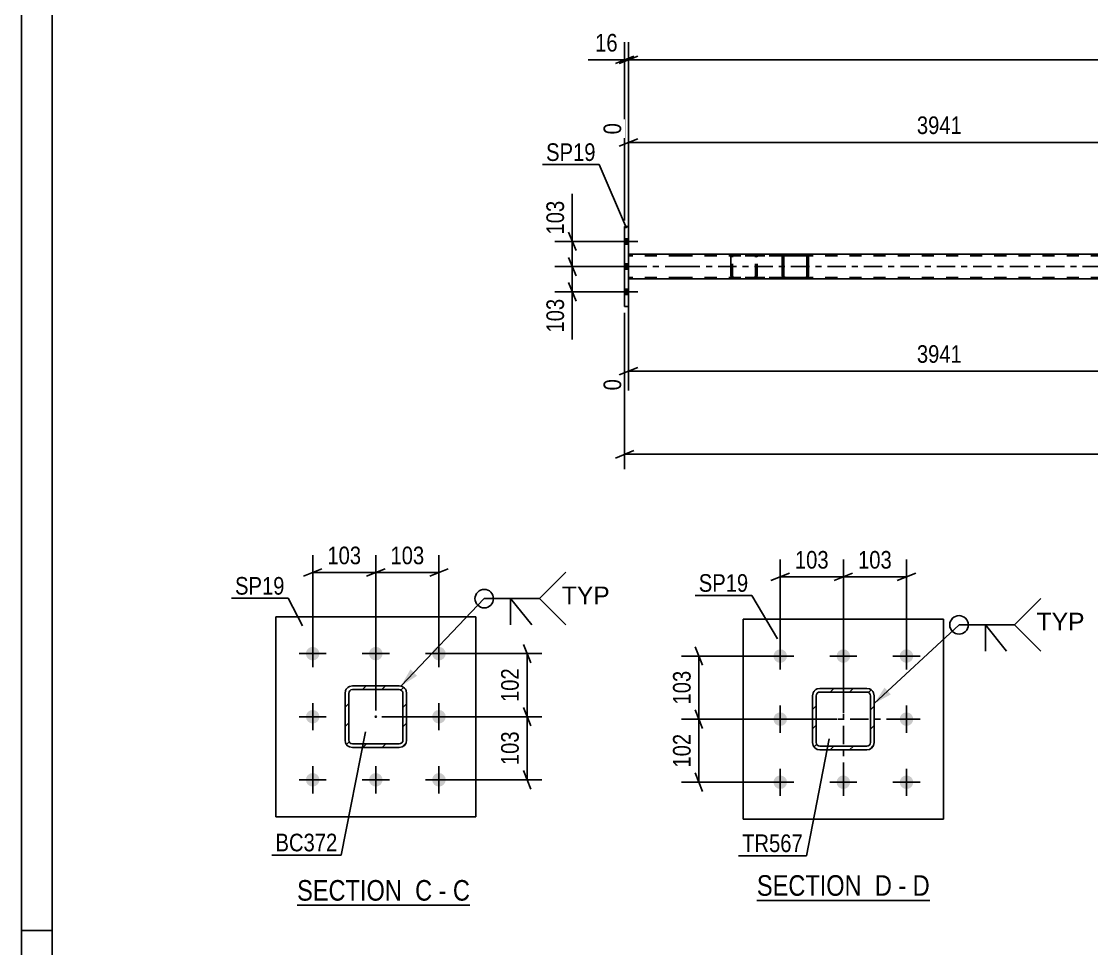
# Model space of a CAD drawing. Header units: millimetres. Extents: x 0 to 841, y 0 to 594.
# Drawn here: x 0 to 173.8, y 146 to 296.7 of the extents above; entities that cross this region are included whole.
import ezdxf

# ---------------------------------------------------------------- set-up
doc = ezdxf.new("R2010")
doc.units = ezdxf.units.MM
doc.linetypes.add('DXK_LINE_DOT2', pattern=[3.9198, 1.9599, -1.9599])
doc.linetypes.add('DXK_LINE_DOT3', pattern=[5.9187, 2.979, -0.9799, 0.9799, -0.9799])
doc.styles.add('Arial', font='ARIAL.TTF', dxfattribs={"height": 0.2})
doc.styles.add('Arial Narrow', font='ARIALN.TTF', dxfattribs={"height": 0.2})

# ---------------------------------------------------------------- blocks, each defined once
blk = doc.blocks.new('Unknown-318893565-1135')
at = {"color": 5, "linetype": 'Continuous'}
for p, q in [((0, 594), (0, 0)), ((5, 589), (5, 5)), ((5, 149), (0, 149))]:
    blk.add_line(p, q, dxfattribs=at)
blk = doc.blocks.new('Unknown-318893565-13 - 1372')
at = {"color": 6, "linetype": 'Continuous'}
blk.add_line((44.77, 153.08), (72.84, 153.08), dxfattribs=at)
at = {"color": 0, "linetype": 'Continuous'}
for points in [[(62.88, 153.83), (62.88, 157.33), (44.77, 157.33), (44.77, 153.83)], [(66.7, 153.83), (66.7, 157.33), (63.93, 157.33), (63.93, 153.83)], [(69.02, 153.83), (69.02, 157.33), (67.75, 157.33), (67.75, 153.83)], [(72.84, 153.83), (72.84, 157.33), (70.07, 157.33), (70.07, 153.83)]]:
    blk.add_wipeout(points, dxfattribs=at)
at = {"color": 7, "linetype": 'Continuous', "style": 'Arial Narrow'}
for s, p in [('SECTION ', (44.77, 153.83)), ('C', (63.93, 153.83)), ('C', (70.07, 153.83)), ('-', (67.75, 153.83))]:
    blk.add_text(s, height=3.34, dxfattribs=at).set_placement(p)
blk = doc.blocks.new('Unknown-318893565-14 - 6307')
at = {"color": 6, "linetype": 'Continuous'}
blk.add_line((119.43, 153.87), (147.5, 153.87), dxfattribs=at)
at = {"color": 0, "linetype": 'Continuous'}
for points in [[(137.54, 154.62), (137.54, 158.12), (119.43, 158.12), (119.43, 154.62)], [(141.36, 154.62), (141.36, 158.12), (138.59, 158.12), (138.59, 154.62)], [(143.68, 154.62), (143.68, 158.12), (142.41, 158.12), (142.41, 154.62)], [(147.5, 154.62), (147.5, 158.12), (144.73, 158.12), (144.73, 154.62)]]:
    blk.add_wipeout(points, dxfattribs=at)
at = {"color": 7, "linetype": 'Continuous', "style": 'Arial Narrow'}
for s, p in [('SECTION ', (119.43, 154.62)), ('D', (138.59, 154.62)), ('D', (144.73, 154.62)), ('-', (142.41, 154.62))]:
    blk.add_text(s, height=3.34, dxfattribs=at).set_placement(p)
blk = doc.blocks.new('Part-318893565-2825 - 2723')
at = {"linetype": 'Continuous'}
h = blk.add_hatch(dxfattribs=at)
h.set_pattern_fill('', scale=0.7, style=0, pattern_type=0)
h.set_pattern_definition([(45, (127.7723, 258.553), (-1.57154, 1.57154), [])])
h.paths.add_polyline_path([(127.81, 258.37), (127.77, 258.55), (127.66, 258.71), (127.5, 258.81), (127.3, 258.85), (124.07, 258.85), (123.87, 258.81), (123.7, 258.71), (123.59, 258.55), (123.55, 258.37), (123.55, 255.33), (123.59, 255.15), (123.7, 254.99), (123.87, 254.89), (124.07, 254.85), (127.3, 254.85), (127.5, 254.89), (127.66, 254.99), (127.77, 255.15), (127.81, 255.33)])
h.paths.add_polyline_path([(127.54, 255.24), (127.48, 255.16), (127.4, 255.11), (127.3, 255.09), (124.07, 255.09), (123.97, 255.11), (123.88, 255.16), (123.83, 255.24), (123.81, 255.33), (123.81, 258.37), (123.83, 258.46), (123.88, 258.54), (123.97, 258.59), (124.07, 258.61), (127.3, 258.61), (127.4, 258.59), (127.48, 258.54), (127.54, 258.46), (127.56, 258.37), (127.56, 255.33)])
at = {"color": 2, "linetype": 'Continuous'}
for p, q in [((115.21, 258.37), (115.24, 258.55)), ((115.21, 255.33), (115.21, 258.37)), ((115.52, 258.81), (115.72, 258.85)), ((124.07, 258.85), (115.72, 258.85)), ((123.59, 258.55), (123.55, 258.37)), ((123.55, 255.33), (123.55, 258.37)), ((123.81, 258.37), (123.83, 258.46)), ((123.81, 255.33), (123.81, 258.37)), ((123.83, 258.46), (123.88, 258.54)), ((124.07, 258.85), (123.87, 258.81)), ((123.88, 258.54), (123.97, 258.59)), ((123.97, 258.59), (124.07, 258.61)), ((124.07, 258.85), (127.3, 258.85)), ((124.07, 258.61), (127.3, 258.61)), ((127.5, 258.81), (127.3, 258.85)), ((127.3, 258.61), (127.4, 258.59)), ((127.4, 258.59), (127.48, 258.54)), ((127.48, 258.54), (127.54, 258.46)), ((127.54, 258.46), (127.56, 258.37)), ((127.56, 255.33), (127.56, 258.37)), ((127.81, 258.37), (127.77, 258.55)), ((127.81, 255.33), (127.81, 258.37)), ((115.24, 255.15), (115.21, 255.33)), ((115.72, 254.85), (115.52, 254.89)), ((115.72, 254.85), (124.07, 254.85)), ((123.55, 255.33), (123.59, 255.15)), ((123.83, 255.24), (123.81, 255.33)), ((123.88, 255.16), (123.83, 255.24)), ((123.87, 254.89), (124.07, 254.85)), ((123.97, 255.11), (123.88, 255.16)), ((124.07, 255.09), (123.97, 255.11)), ((124.07, 255.09), (127.3, 255.09)), ((124.07, 254.85), (127.3, 254.85)), ((127.4, 255.11), (127.3, 255.09)), ((127.3, 254.85), (127.5, 254.89)), ((127.48, 255.16), (127.4, 255.11)), ((127.54, 255.24), (127.48, 255.16)), ((127.56, 255.33), (127.54, 255.24)), ((127.77, 255.15), (127.81, 255.33))]:
    blk.add_line(p, q, dxfattribs=at)
at = {"color": 7, "linetype": 'DXK_LINE_DOT2'}
for p, q in [((115.48, 258.46), (115.46, 258.37)), ((115.46, 255.33), (115.46, 258.37)), ((115.54, 258.54), (115.48, 258.46)), ((115.62, 258.59), (115.54, 258.54)), ((115.72, 258.61), (115.62, 258.59)), ((127.3, 258.61), (115.72, 258.61)), ((118.95, 258.85), (119.15, 258.81)), ((119.05, 258.59), (118.95, 258.61)), ((119.13, 258.54), (119.05, 258.59)), ((119.19, 258.46), (119.13, 258.54)), ((119.21, 258.37), (119.19, 258.46)), ((119.21, 255.33), (119.21, 258.37)), ((119.42, 258.55), (119.46, 258.37)), ((119.46, 255.33), (119.46, 258.37)), ((127.3, 258.85), (124.07, 258.85)), ((115.46, 255.33), (115.48, 255.24)), ((115.48, 255.24), (115.54, 255.16)), ((115.54, 255.16), (115.62, 255.11)), ((115.62, 255.11), (115.72, 255.09)), ((127.3, 255.09), (115.72, 255.09)), ((118.95, 255.09), (119.05, 255.11)), ((119.15, 254.89), (118.95, 254.85)), ((119.05, 255.11), (119.13, 255.16)), ((119.13, 255.16), (119.19, 255.24)), ((119.19, 255.24), (119.21, 255.33)), ((119.46, 255.33), (119.42, 255.15)), ((124.07, 254.85), (127.3, 254.85))]:
    blk.add_line(p, q, dxfattribs=at)
at = {"color": 2, "linetype": 'Continuous'}
for centre, start, end in [((115.7, 258.35), 110.7583, 155.68), ((124.05, 258.35), 110.7583, 155.68), ((127.32, 258.35), 24.32, 69.2417), ((115.7, 255.35), 204.32, 249.2417), ((124.05, 255.35), 204.32, 249.2417), ((127.32, 255.35), 290.7583, 335.68)]:
    blk.add_arc(centre, 0.496, start, end, dxfattribs=at)
at = {"color": 7, "linetype": 'DXK_LINE_DOT2'}
for centre, start, end in [((118.97, 258.35), 24.32, 69.2417), ((118.97, 255.35), 290.7583, 335.68)]:
    blk.add_arc(centre, 0.496, start, end, dxfattribs=at)
blk = doc.blocks.new('Part-318893565-2822 - 2723')
at = {"color": 2, "linetype": 'Continuous'}
for p, q in [((97.95, 263.35), (98.59, 263.35)), ((97.95, 250.35), (97.95, 263.35)), ((98.59, 263.35), (98.59, 250.35)), ((98.59, 250.35), (97.95, 250.35))]:
    blk.add_line(p, q, dxfattribs=at)
blk = doc.blocks.new('Part-318893565-2893 - 2723')
at = {"color": 2, "linetype": 'Continuous'}
for p, q in [((107.11, 258.85), (98.59, 258.85)), ((115.72, 258.85), (107.21, 258.85)), ((192.37, 258.85), (127.3, 258.85)), ((107.11, 254.85), (98.59, 254.85)), ((115.72, 254.85), (107.21, 254.85)), ((192.37, 254.85), (127.3, 254.85))]:
    blk.add_line(p, q, dxfattribs=at)
at = {"color": 7, "linetype": 'DXK_LINE_DOT2'}
for p, q in [((98.59, 258.85), (98.59, 254.85)), ((107.11, 258.61), (98.59, 258.61)), ((681.27, 258.61), (107.21, 258.61)), ((127.3, 258.85), (115.72, 258.85)), ((107.11, 255.09), (98.59, 255.09)), ((681.27, 255.09), (107.21, 255.09)), ((127.3, 254.85), (115.72, 254.85))]:
    blk.add_line(p, q, dxfattribs=at)
at = {"color": 7, "linetype": 'DXK_LINE_DOT3'}
for p, q in [((98.59, 256.85), (107.11, 256.85)), ((107.21, 256.85), (681.27, 256.85))]:
    blk.add_line(p, q, dxfattribs=at)
blk = doc.blocks.new('Bolt-318893565-2943 - 2723')
at = {"linetype": 'Continuous'}
for points in [[(98.59, 260.51), (98.59, 261.39), (97.95, 261.39), (97.95, 260.51)], [(98.59, 260.51), (98.59, 261.39), (97.95, 261.39), (97.95, 260.51)], [(98.59, 260.51), (98.59, 261.39), (97.95, 261.39), (97.95, 260.51)], [(98.59, 256.41), (98.59, 257.29), (97.95, 257.29), (97.95, 256.41)], [(98.59, 256.41), (98.59, 257.29), (97.95, 257.29), (97.95, 256.41)], [(98.59, 252.31), (98.59, 253.19), (97.95, 253.19), (97.95, 252.31)], [(98.59, 252.31), (98.59, 253.19), (97.95, 253.19), (97.95, 252.31)], [(98.59, 252.31), (98.59, 253.19), (97.95, 253.19), (97.95, 252.31)]]:
    blk.add_hatch(color=1, dxfattribs=at).paths.add_polyline_path(points)
at = {"color": 1, "linetype": 'Continuous'}
for p, q in [((96.79, 260.95), (100.11, 260.95)), ((96.79, 260.95), (100.11, 260.95)), ((96.79, 260.95), (100.11, 260.95)), ((97.95, 261.39), (98.59, 261.39)), ((97.95, 261.39), (98.59, 261.39)), ((97.95, 261.39), (98.59, 261.39)), ((97.95, 260.51), (98.59, 260.51)), ((97.95, 260.51), (98.59, 260.51)), ((97.95, 260.51), (98.59, 260.51)), ((97.95, 257.29), (98.59, 257.29)), ((97.95, 257.29), (98.59, 257.29)), ((96.79, 256.85), (100.11, 256.85)), ((96.79, 256.85), (100.11, 256.85)), ((97.95, 256.41), (98.59, 256.41)), ((97.95, 256.41), (98.59, 256.41)), ((96.79, 252.75), (100.11, 252.75)), ((96.79, 252.75), (100.11, 252.75)), ((96.79, 252.75), (100.11, 252.75)), ((97.95, 253.19), (98.59, 253.19)), ((97.95, 253.19), (98.59, 253.19)), ((97.95, 253.19), (98.59, 253.19)), ((97.95, 252.31), (98.59, 252.31)), ((97.95, 252.31), (98.59, 252.31)), ((97.95, 252.31), (98.59, 252.31))]:
    blk.add_line(p, q, dxfattribs=at)
blk = doc.blocks.new('Part-318893565-1404 - 1372')
at = {"linetype": 'Continuous'}
h = blk.add_hatch(dxfattribs=at)
h.set_pattern_fill('', scale=0.7, style=0, pattern_type=0)
h.set_pattern_definition([(45, (61.81, 178.8034), (-1.57154, 1.57154), [])])
h.paths.add_polyline_path([(61.35, 178.71), (61.81, 178.8), (62.2, 179.06), (62.46, 179.45), (62.55, 179.91), (62.55, 187.51), (62.46, 187.97), (62.2, 188.36), (61.81, 188.62), (61.35, 188.71), (53.75, 188.71), (53.29, 188.62), (52.9, 188.36), (52.64, 187.97), (52.55, 187.51), (52.55, 179.91), (52.64, 179.45), (52.9, 179.06), (53.29, 178.8), (53.75, 178.71)])
h.paths.add_polyline_path([(53.75, 179.31), (53.52, 179.36), (53.33, 179.49), (53.2, 179.68), (53.15, 179.91), (53.15, 187.51), (53.2, 187.74), (53.33, 187.94), (53.52, 188.07), (53.75, 188.11), (61.35, 188.11), (61.58, 188.07), (61.78, 187.94), (61.91, 187.74), (61.95, 187.51), (61.95, 179.91), (61.91, 179.68), (61.78, 179.49), (61.58, 179.36), (61.35, 179.31)])
blk.add_hatch(color=30, dxfattribs=at).paths.add_polyline_path([(57.55, 183.61, -1), (57.55, 183.81, -1)])
at = {"color": 7, "linetype": 'DXK_LINE_DOT2'}
for p, q in [((52.55, 187.51), (52.64, 187.97)), ((53.2, 187.74), (53.15, 187.51)), ((53.33, 187.94), (53.2, 187.74)), ((53.29, 188.62), (53.75, 188.71)), ((53.52, 188.07), (53.33, 187.94)), ((53.75, 188.11), (53.52, 188.07)), ((53.75, 188.71), (61.35, 188.71)), ((53.75, 188.11), (61.35, 188.11)), ((61.35, 188.71), (61.81, 188.62)), ((61.58, 188.07), (61.35, 188.11)), ((61.78, 187.94), (61.58, 188.07)), ((61.91, 187.74), (61.78, 187.94)), ((61.95, 187.51), (61.91, 187.74)), ((62.46, 187.97), (62.55, 187.51)), ((52.55, 187.51), (52.55, 179.91)), ((53.15, 179.91), (53.15, 187.51)), ((61.95, 179.91), (61.95, 187.51)), ((62.55, 179.91), (62.55, 187.51)), ((52.64, 179.45), (52.55, 179.91)), ((53.15, 179.91), (53.2, 179.68)), ((53.2, 179.68), (53.33, 179.49)), ((53.33, 179.49), (53.52, 179.36)), ((53.52, 179.36), (53.75, 179.31)), ((53.75, 179.31), (61.35, 179.31)), ((61.35, 179.31), (61.58, 179.36)), ((61.58, 179.36), (61.78, 179.49)), ((61.78, 179.49), (61.91, 179.68)), ((61.91, 179.68), (61.95, 179.91)), ((62.55, 179.91), (62.46, 179.45)), ((53.75, 178.71), (53.29, 178.8)), ((53.75, 178.71), (61.35, 178.71)), ((61.81, 178.8), (61.35, 178.71))]:
    blk.add_line(p, q, dxfattribs=at)
at = {"color": 2, "linetype": 'Continuous'}
for p, q in [((52.64, 187.97), (52.55, 187.51)), ((53.15, 187.51), (53.2, 187.74)), ((53.2, 187.74), (53.33, 187.94)), ((53.75, 188.71), (53.29, 188.62)), ((53.33, 187.94), (53.52, 188.07)), ((53.52, 188.07), (53.75, 188.11)), ((53.75, 188.71), (53.75, 188.71)), ((53.75, 188.71), (61.35, 188.71)), ((53.75, 188.11), (53.75, 188.11)), ((53.75, 188.11), (61.35, 188.11)), ((61.35, 188.71), (61.35, 188.71)), ((61.81, 188.62), (61.35, 188.71)), ((61.35, 188.11), (61.35, 188.11)), ((61.35, 188.11), (61.58, 188.07)), ((61.58, 188.07), (61.78, 187.94)), ((61.78, 187.94), (61.91, 187.74)), ((61.91, 187.74), (61.95, 187.51)), ((62.55, 187.51), (62.46, 187.97)), ((52.55, 187.51), (52.55, 187.51)), ((52.55, 179.91), (52.55, 187.51)), ((53.15, 187.51), (53.15, 187.51)), ((53.15, 179.91), (53.15, 187.51)), ((61.95, 187.51), (61.95, 187.51)), ((61.95, 179.91), (61.95, 187.51)), ((62.55, 187.51), (62.55, 187.51)), ((62.55, 179.91), (62.55, 187.51)), ((52.55, 179.91), (52.55, 179.91)), ((52.55, 179.91), (52.64, 179.45)), ((53.15, 179.91), (53.15, 179.91)), ((53.2, 179.68), (53.15, 179.91)), ((53.33, 179.49), (53.2, 179.68)), ((53.52, 179.36), (53.33, 179.49)), ((53.75, 179.31), (53.52, 179.36)), ((53.75, 179.31), (53.75, 179.31)), ((53.75, 179.31), (61.35, 179.31)), ((61.58, 179.36), (61.35, 179.31)), ((61.35, 179.31), (61.35, 179.31)), ((61.78, 179.49), (61.58, 179.36)), ((61.91, 179.68), (61.78, 179.49)), ((61.95, 179.91), (61.91, 179.68)), ((61.95, 179.91), (61.95, 179.91)), ((62.46, 179.45), (62.55, 179.91)), ((62.55, 179.91), (62.55, 179.91)), ((53.29, 178.8), (53.75, 178.71)), ((53.75, 178.71), (53.75, 178.71)), ((53.75, 178.71), (61.35, 178.71)), ((61.35, 178.71), (61.81, 178.8)), ((61.35, 178.71), (61.35, 178.71))]:
    blk.add_line(p, q, dxfattribs=at)
at = {"color": 7, "linetype": 'DXK_LINE_DOT3'}
blk.add_line((57.55, 183.71), (57.55, 183.71), dxfattribs=at)
at = {"color": 30, "linetype": 'DXK_LINE_DOT3'}
blk.add_line((57.55, 183.71), (57.55, 183.71), dxfattribs=at)
at = {"color": 30, "linetype": 'Continuous'}
blk.add_circle((57.55, 183.71), 0.1, dxfattribs=at)
at = {"color": 7, "linetype": 'DXK_LINE_DOT2'}
for centre, start, end in [((53.75, 187.51), 112.5, 157.5), ((61.35, 187.51), 22.5, 67.5), ((53.75, 179.91), 202.5, 247.5), ((61.35, 179.91), 292.5, 337.5)]:
    blk.add_arc(centre, 1.2, start, end, dxfattribs=at)
at = {"color": 2, "linetype": 'Continuous'}
for centre, start, end in [((53.75, 187.51), 112.5, 157.5), ((61.35, 187.51), 22.5, 67.5), ((53.75, 179.91), 202.5, 247.5), ((61.35, 179.91), 292.5, 337.5)]:
    blk.add_arc(centre, 1.2, start, end, dxfattribs=at)
blk = doc.blocks.new('Part-318893565-1528 - 1372')
at = {"color": 2, "linetype": 'Continuous'}
for p, q in [((73.8, 199.96), (41.3, 199.96)), ((41.3, 167.46), (41.3, 199.96)), ((73.8, 167.46), (73.8, 199.96)), ((73.8, 167.46), (41.3, 167.46))]:
    blk.add_line(p, q, dxfattribs=at)
blk = doc.blocks.new('Bolt-318893565-1536 - 1372')
at = {"linetype": 'Continuous'}
for points in [[(47.3, 192.86, -1), (47.3, 195.06, -1)], [(57.55, 192.86, -1), (57.55, 195.06, -1)], [(67.8, 192.86, -1), (67.8, 195.06, -1)], [(47.3, 182.61, -1), (47.3, 184.81, -1)], [(67.8, 182.61, -1), (67.8, 184.81, -1)], [(47.3, 172.36, -1), (47.3, 174.56, -1)], [(57.55, 172.36, -1), (57.55, 174.56, -1)], [(67.8, 172.36, -1), (67.8, 174.56, -1)]]:
    blk.add_hatch(color=1, dxfattribs=at).paths.add_polyline_path(points)
at = {"color": 1, "linetype": 'Continuous'}
for p, q in [((47.3, 191.76), (47.3, 196.16)), ((57.55, 191.76), (57.55, 196.16)), ((67.8, 191.76), (67.8, 196.16)), ((49.5, 193.96), (45.1, 193.96)), ((59.75, 193.96), (55.35, 193.96)), ((70, 193.96), (65.6, 193.96)), ((47.3, 181.51), (47.3, 185.91)), ((67.8, 181.51), (67.8, 185.91)), ((49.5, 183.71), (45.1, 183.71)), ((70, 183.71), (65.6, 183.71)), ((47.3, 171.26), (47.3, 175.66)), ((57.55, 171.26), (57.55, 175.66)), ((67.8, 171.26), (67.8, 175.66)), ((49.5, 173.46), (45.1, 173.46)), ((59.75, 173.46), (55.35, 173.46)), ((70, 173.46), (65.6, 173.46))]:
    blk.add_line(p, q, dxfattribs=at)
blk = doc.blocks.new('Bolt-318893565-6455 - 6307')
at = {"linetype": 'Continuous'}
for points in [[(123.22, 192.47, -1), (123.22, 194.67, -1)], [(133.47, 192.47, -1), (133.47, 194.67, -1)], [(143.72, 192.47, -1), (143.72, 194.67, -1)], [(123.22, 182.22, -1), (123.22, 184.42, -1)], [(143.72, 182.22, -1), (143.72, 184.42, -1)], [(123.22, 171.97, -1), (123.22, 174.17, -1)], [(133.47, 171.97, -1), (133.47, 174.17, -1)], [(143.72, 171.97, -1), (143.72, 174.17, -1)]]:
    blk.add_hatch(color=1, dxfattribs=at).paths.add_polyline_path(points)
at = {"color": 1, "linetype": 'Continuous'}
for p, q in [((123.22, 191.37), (123.22, 195.77)), ((133.47, 191.37), (133.47, 195.77)), ((143.72, 191.37), (143.72, 195.77)), ((125.42, 193.57), (121.02, 193.57)), ((135.67, 193.57), (131.27, 193.57)), ((145.92, 193.57), (141.52, 193.57)), ((123.22, 181.12), (123.22, 185.52)), ((143.72, 181.12), (143.72, 185.52)), ((125.42, 183.32), (121.02, 183.32)), ((145.92, 183.32), (141.52, 183.32)), ((123.22, 170.87), (123.22, 175.27)), ((133.47, 170.87), (133.47, 175.27)), ((143.72, 170.87), (143.72, 175.27)), ((125.42, 173.07), (121.02, 173.07)), ((135.67, 173.07), (131.27, 173.07)), ((145.92, 173.07), (141.52, 173.07))]:
    blk.add_line(p, q, dxfattribs=at)
blk = doc.blocks.new('Part-318893565-6316 - 6307')
at = {"color": 2, "linetype": 'Continuous'}
for p, q in [((149.72, 199.57), (117.22, 199.57)), ((117.22, 167.07), (117.22, 199.57)), ((149.72, 167.07), (149.72, 199.57)), ((149.72, 167.07), (117.22, 167.07))]:
    blk.add_line(p, q, dxfattribs=at)
blk = doc.blocks.new('Part-318893565-6452 - 6307')
at = {"linetype": 'Continuous'}
h = blk.add_hatch(dxfattribs=at)
h.set_pattern_fill('', scale=0.7, style=0, pattern_type=0)
h.set_pattern_definition([(45, (137.7272, 178.4137), (-1.57154, 1.57154), [])])
h.paths.add_polyline_path([(137.27, 178.32), (137.73, 178.41), (138.12, 178.67), (138.38, 179.06), (138.47, 179.52), (138.47, 187.12), (138.38, 187.58), (138.12, 187.97), (137.73, 188.23), (137.27, 188.32), (129.67, 188.32), (129.21, 188.23), (128.82, 187.97), (128.56, 187.58), (128.47, 187.12), (128.47, 179.52), (128.56, 179.06), (128.82, 178.67), (129.21, 178.41), (129.67, 178.32)])
h.paths.add_polyline_path([(129.67, 178.92), (129.44, 178.97), (129.24, 179.1), (129.11, 179.29), (129.07, 179.52), (129.07, 187.12), (129.11, 187.35), (129.24, 187.55), (129.44, 187.68), (129.67, 187.72), (137.27, 187.72), (137.5, 187.68), (137.69, 187.55), (137.82, 187.35), (137.87, 187.12), (137.87, 179.52), (137.82, 179.29), (137.69, 179.1), (137.5, 178.97), (137.27, 178.92)])
at = {"color": 7, "linetype": 'DXK_LINE_DOT3'}
for p, q in [((133.47, 173.32), (133.47, 193.32)), ((143.47, 183.32), (123.47, 183.32))]:
    blk.add_line(p, q, dxfattribs=at)
at = {"color": 7, "linetype": 'DXK_LINE_DOT2'}
for p, q in [((129.21, 188.23), (129.67, 188.32)), ((129.67, 187.72), (129.44, 187.68)), ((129.67, 188.32), (137.27, 188.32)), ((129.67, 187.72), (137.27, 187.72)), ((137.27, 188.32), (137.73, 188.23)), ((137.5, 187.68), (137.27, 187.72)), ((128.47, 187.12), (128.56, 187.58)), ((128.47, 179.52), (128.47, 187.12)), ((129.11, 187.35), (129.07, 187.12)), ((129.07, 179.52), (129.07, 187.12)), ((129.24, 187.55), (129.11, 187.35)), ((129.44, 187.68), (129.24, 187.55)), ((137.69, 187.55), (137.5, 187.68)), ((137.82, 187.35), (137.69, 187.55)), ((137.87, 187.12), (137.82, 187.35)), ((137.87, 179.52), (137.87, 187.12)), ((138.38, 187.58), (138.47, 187.12)), ((138.47, 179.52), (138.47, 187.12)), ((128.56, 179.06), (128.47, 179.52)), ((129.07, 179.52), (129.11, 179.29)), ((129.11, 179.29), (129.24, 179.1)), ((129.24, 179.1), (129.44, 178.97)), ((137.5, 178.97), (137.69, 179.1)), ((137.69, 179.1), (137.82, 179.29)), ((137.82, 179.29), (137.87, 179.52)), ((138.47, 179.52), (138.38, 179.06)), ((129.67, 178.32), (129.21, 178.41)), ((129.44, 178.97), (129.67, 178.92)), ((129.67, 178.92), (137.27, 178.92)), ((129.67, 178.32), (137.27, 178.32)), ((137.27, 178.92), (137.5, 178.97)), ((137.73, 178.41), (137.27, 178.32))]:
    blk.add_line(p, q, dxfattribs=at)
at = {"color": 2, "linetype": 'Continuous'}
for p, q in [((129.67, 188.32), (129.21, 188.23)), ((129.44, 187.68), (129.67, 187.72)), ((129.67, 188.32), (137.27, 188.32)), ((129.67, 187.72), (137.27, 187.72)), ((137.73, 188.23), (137.27, 188.32)), ((137.27, 187.72), (137.5, 187.68)), ((128.56, 187.58), (128.47, 187.12)), ((128.47, 179.52), (128.47, 187.12)), ((129.07, 187.12), (129.11, 187.35)), ((129.07, 179.52), (129.07, 187.12)), ((129.11, 187.35), (129.24, 187.55)), ((129.24, 187.55), (129.44, 187.68)), ((137.5, 187.68), (137.69, 187.55)), ((137.69, 187.55), (137.82, 187.35)), ((137.82, 187.35), (137.87, 187.12)), ((137.87, 179.52), (137.87, 187.12)), ((138.47, 187.12), (138.38, 187.58)), ((138.47, 179.52), (138.47, 187.12)), ((128.47, 179.52), (128.56, 179.06)), ((129.11, 179.29), (129.07, 179.52)), ((129.24, 179.1), (129.11, 179.29)), ((129.44, 178.97), (129.24, 179.1)), ((137.69, 179.1), (137.5, 178.97)), ((137.82, 179.29), (137.69, 179.1)), ((137.87, 179.52), (137.82, 179.29)), ((138.38, 179.06), (138.47, 179.52)), ((129.21, 178.41), (129.67, 178.32)), ((129.67, 178.92), (129.44, 178.97)), ((129.67, 178.92), (137.27, 178.92)), ((129.67, 178.32), (137.27, 178.32)), ((137.5, 178.97), (137.27, 178.92)), ((137.27, 178.32), (137.73, 178.41))]:
    blk.add_line(p, q, dxfattribs=at)
at = {"color": 7, "linetype": 'DXK_LINE_DOT2'}
for centre, start, end in [((129.67, 187.12), 112.5, 157.5), ((137.27, 187.12), 22.5, 67.5), ((129.67, 179.52), 202.5, 247.5), ((137.27, 179.52), 292.5, 337.5)]:
    blk.add_arc(centre, 1.2, start, end, dxfattribs=at)
at = {"color": 2, "linetype": 'Continuous'}
for centre, start, end in [((129.67, 187.12), 112.5, 157.5), ((137.27, 187.12), 22.5, 67.5), ((129.67, 179.52), 202.5, 247.5), ((137.27, 179.52), 292.5, 337.5)]:
    blk.add_arc(centre, 1.2, start, end, dxfattribs=at)
blk = doc.blocks.new('StraightDimension-318893565-3014 - 2723')
at = {"color": 7, "linetype": 'Continuous'}
for p, q in [((97.95, 264.35), (97.95, 293.3)), ((98.59, 262.42), (98.59, 293.3)), ((96.45, 289.85), (99.45, 291.05)), ((100.09, 291.05), (97.09, 289.85)), ((97.95, 290.45), (98.59, 290.45))]:
    blk.add_line(p, q, dxfattribs=at)
at = {"color": 0}
blk.add_wipeout([(97.42, 291.2), (97.42, 295.4), (92.56, 295.4), (92.56, 291.2)], dxfattribs=at)
at = {"color": 7, "linetype": 'Continuous'}
blk.add_line((97.95, 290.45), (92.04, 290.45), dxfattribs=at)
blk.add_line((97.95, 290.45), (92.04, 290.45), dxfattribs=at)
at = {"color": 3, "style": 'Arial Narrow'}
blk.add_text('16', height=2.863, dxfattribs=at).set_placement((93.16, 291.8))
blk = doc.blocks.new('StraightDimension-318893565-3024 - 2723')
at = {"color": 7, "linetype": 'Continuous'}
for p, q in [((98.59, 262.42), (98.59, 293.3)), ((100.09, 291.05), (97.09, 289.85)), ((98.59, 290.45), (689.89, 290.45))]:
    blk.add_line(p, q, dxfattribs=at)
blk = doc.blocks.new('StraightDimension-318893565-3062 - 2723')
at = {"color": 7, "linetype": 'Continuous'}
for p, q in [((98.59, 253.85), (98.59, 236.74)), ((199.54, 245.45), (199.54, 231.25)), ((100.09, 240.47), (97.09, 239.27)), ((98.59, 239.87), (199.54, 239.87)), ((198.04, 239.27), (201.04, 240.47))]:
    blk.add_line(p, q, dxfattribs=at)
at = {"color": 0}
blk.add_wipeout([(153.32, 240.62), (153.32, 244.82), (144.81, 244.82), (144.81, 240.62)], dxfattribs=at)
at = {"color": 0, "linetype": 'Continuous'}
for points in [[(97.99, 239.17), (93.79, 239.17), (93.79, 236.14), (97.99, 236.14)], [(198.94, 239.17), (194.74, 239.17), (194.74, 230.65), (198.94, 230.65)]]:
    blk.add_wipeout(points, dxfattribs=at)
at = {"color": 3, "style": 'Arial Narrow'}
blk.add_text('3941', height=2.863, dxfattribs=at).set_placement((145.41, 241.22))
at = {"color": 3, "linetype": 'Continuous', "style": 'Arial Narrow'}
for s, height, p in [('0', 2.86, (97.39, 236.74)), ('3941', 2.863, (198.34, 231.25))]:
    blk.add_text(s, height=height, rotation=90.0002, dxfattribs=at).set_placement(p)
blk = doc.blocks.new('StraightDimension-318893565-3068 - 2723')
at = {"color": 7, "linetype": 'Continuous'}
for p, q in [((88.86, 262.45), (90.06, 259.45)), ((96.95, 260.95), (86.61, 260.95)), ((89.46, 256.85), (89.46, 260.95)), ((90.06, 255.35), (88.86, 258.35)), ((96.95, 256.85), (86.61, 256.85))]:
    blk.add_line(p, q, dxfattribs=at)
at = {"color": 0}
blk.add_wipeout([(88.71, 268.16), (84.51, 268.16), (84.51, 261.47), (88.71, 261.47)], dxfattribs=at)
at = {"color": 7, "linetype": 'Continuous'}
blk.add_line((89.46, 260.95), (89.46, 268.68), dxfattribs=at)
blk.add_line((89.46, 260.95), (89.46, 268.68), dxfattribs=at)
at = {"color": 3, "style": 'Arial Narrow'}
blk.add_text('103', height=2.863, rotation=90.0002, dxfattribs=at).set_placement((88.11, 262.07))
blk = doc.blocks.new('StraightDimension-318893565-3076 - 2723')
at = {"color": 7, "linetype": 'Continuous'}
for p, q in [((88.86, 258.35), (90.06, 255.35)), ((96.95, 256.85), (86.61, 256.85)), ((89.46, 252.75), (89.46, 256.85)), ((90.06, 251.25), (88.86, 254.25)), ((96.95, 252.75), (86.61, 252.75))]:
    blk.add_line(p, q, dxfattribs=at)
at = {"color": 0}
blk.add_wipeout([(88.71, 252.22), (84.51, 252.22), (84.51, 245.54), (88.71, 245.54)], dxfattribs=at)
at = {"color": 7, "linetype": 'Continuous'}
blk.add_line((89.46, 252.75), (89.46, 245.01), dxfattribs=at)
blk.add_line((89.46, 252.75), (89.46, 245.01), dxfattribs=at)
at = {"color": 3, "style": 'Arial Narrow'}
blk.add_text('103', height=2.863, rotation=90.0002, dxfattribs=at).set_placement((88.11, 246.14))
blk = doc.blocks.new('StraightDimension-318893565-3164 - 2723')
at = {"color": 7, "linetype": 'Continuous'}
for p, q in [((199.54, 268.25), (199.54, 285.66)), ((98.59, 259.85), (98.59, 280.17)), ((100.09, 277.64), (97.09, 276.44)), ((98.59, 277.04), (199.54, 277.04)), ((198.04, 276.44), (201.04, 277.64))]:
    blk.add_line(p, q, dxfattribs=at)
at = {"color": 0, "linetype": 'Continuous'}
for points in [[(198.94, 286.26), (194.74, 286.26), (194.74, 277.74), (198.94, 277.74)], [(97.99, 280.77), (93.79, 280.77), (93.79, 277.74), (97.99, 277.74)]]:
    blk.add_wipeout(points, dxfattribs=at)
at = {"color": 0}
blk.add_wipeout([(153.32, 277.79), (153.32, 281.99), (144.81, 281.99), (144.81, 277.79)], dxfattribs=at)
at = {"color": 3, "linetype": 'Continuous', "style": 'Arial Narrow'}
for s, height, p in [('3941', 2.863, (198.34, 278.34)), ('0', 2.86, (97.39, 278.34))]:
    blk.add_text(s, height=height, rotation=90.0002, dxfattribs=at).set_placement(p)
at = {"color": 3, "style": 'Arial Narrow'}
blk.add_text('3941', height=2.863, dxfattribs=at).set_placement((145.41, 278.39))
blk = doc.blocks.new('StraightDimension-318893565-3170 - 2723')
at = {"color": 7, "linetype": 'Continuous'}
for p, q in [((97.95, 249.35), (97.95, 223.95)), ((99.45, 226.95), (96.45, 225.75)), ((97.95, 226.35), (690.53, 226.35))]:
    blk.add_line(p, q, dxfattribs=at)
blk = doc.blocks.new('StraightDimension-318893565-1591 - 1372')
at = {"color": 7, "linetype": 'Continuous'}
for p, q in [((57.55, 184.71), (57.55, 209.99)), ((67.8, 194.96), (67.8, 209.99)), ((56.05, 206.54), (59.05, 207.74)), ((57.55, 207.14), (67.8, 207.14)), ((69.3, 207.74), (66.3, 206.54))]:
    blk.add_line(p, q, dxfattribs=at)
at = {"color": 0}
blk.add_wipeout([(66.02, 207.89), (66.02, 212.09), (59.33, 212.09), (59.33, 207.89)], dxfattribs=at)
at = {"color": 3, "style": 'Arial Narrow'}
blk.add_text('103', height=2.863, dxfattribs=at).set_placement((59.93, 208.49))
blk = doc.blocks.new('StraightDimension-318893565-1563 - 1372')
at = {"color": 7, "linetype": 'Continuous'}
for p, q in [((81.51, 185.21), (82.71, 182.21)), ((58.55, 183.71), (84.51, 183.71)), ((82.11, 173.46), (82.11, 183.71)), ((82.71, 171.96), (81.51, 174.96)), ((68.8, 173.46), (84.51, 173.46))]:
    blk.add_line(p, q, dxfattribs=at)
at = {"color": 0}
blk.add_wipeout([(81.36, 181.93), (77.16, 181.93), (77.16, 175.25), (81.36, 175.25)], dxfattribs=at)
at = {"color": 3, "style": 'Arial Narrow'}
blk.add_text('103', height=2.863, rotation=90.0002, dxfattribs=at).set_placement((80.76, 175.85))
blk = doc.blocks.new('StraightDimension-318893565-1580 - 1372')
at = {"color": 7, "linetype": 'Continuous'}
for p, q in [((81.51, 195.46), (82.71, 192.46)), ((68.8, 193.96), (84.51, 193.96)), ((82.11, 183.71), (82.11, 193.96)), ((82.71, 182.21), (81.51, 185.21)), ((58.55, 183.71), (84.51, 183.71))]:
    blk.add_line(p, q, dxfattribs=at)
at = {"color": 0}
blk.add_wipeout([(81.36, 192.18), (77.16, 192.18), (77.16, 185.5), (81.36, 185.5)], dxfattribs=at)
at = {"color": 3, "style": 'Arial Narrow'}
blk.add_text('102', height=2.863, rotation=90.0002, dxfattribs=at).set_placement((80.76, 186.1))
blk = doc.blocks.new('StraightDimension-318893565-1601 - 1372')
at = {"color": 7, "linetype": 'Continuous'}
for p, q in [((47.3, 194.96), (47.3, 209.99)), ((57.55, 184.71), (57.55, 209.99)), ((45.8, 206.54), (48.8, 207.74)), ((47.3, 207.14), (57.55, 207.14)), ((59.05, 207.74), (56.05, 206.54))]:
    blk.add_line(p, q, dxfattribs=at)
at = {"color": 0}
blk.add_wipeout([(55.77, 207.89), (55.77, 212.09), (49.08, 212.09), (49.08, 207.89)], dxfattribs=at)
at = {"color": 3, "style": 'Arial Narrow'}
blk.add_text('103', height=2.863, dxfattribs=at).set_placement((49.68, 208.49))
blk = doc.blocks.new('StraightDimension-318893565-6466 - 6307')
at = {"color": 7, "linetype": 'Continuous'}
for p, q in [((123.22, 194.57), (123.22, 209.28)), ((133.47, 184.32), (133.47, 209.28)), ((121.72, 205.83), (124.72, 207.03)), ((134.97, 207.03), (131.97, 205.83)), ((123.22, 206.43), (133.47, 206.43))]:
    blk.add_line(p, q, dxfattribs=at)
at = {"color": 0}
blk.add_wipeout([(131.69, 207.18), (131.69, 211.38), (125, 211.38), (125, 207.18)], dxfattribs=at)
at = {"color": 3, "style": 'Arial Narrow'}
blk.add_text('103', height=2.863, dxfattribs=at).set_placement((125.6, 207.78))
blk = doc.blocks.new('StraightDimension-318893565-6483 - 6307')
at = {"color": 7, "linetype": 'Continuous'}
for p, q in [((133.47, 184.32), (133.47, 209.28)), ((143.72, 194.57), (143.72, 209.28)), ((131.97, 205.83), (134.97, 207.03)), ((145.22, 207.03), (142.22, 205.83)), ((133.47, 206.43), (143.72, 206.43))]:
    blk.add_line(p, q, dxfattribs=at)
at = {"color": 0}
blk.add_wipeout([(141.94, 207.18), (141.94, 211.38), (135.25, 211.38), (135.25, 207.18)], dxfattribs=at)
at = {"color": 3, "style": 'Arial Narrow'}
blk.add_text('103', height=2.863, dxfattribs=at).set_placement((135.85, 207.78))
blk = doc.blocks.new('StraightDimension-318893565-6501 - 6307')
at = {"color": 7, "linetype": 'Continuous'}
for p, q in [((109.42, 195.07), (110.62, 192.07)), ((122.22, 193.57), (107.17, 193.57)), ((110.02, 183.32), (110.02, 193.57)), ((110.62, 181.82), (109.42, 184.82)), ((132.47, 183.32), (107.17, 183.32))]:
    blk.add_line(p, q, dxfattribs=at)
at = {"color": 0}
blk.add_wipeout([(109.27, 191.79), (105.07, 191.79), (105.07, 185.1), (109.27, 185.1)], dxfattribs=at)
at = {"color": 3, "style": 'Arial Narrow'}
blk.add_text('103', height=2.863, rotation=90.0002, dxfattribs=at).set_placement((108.67, 185.7))
blk = doc.blocks.new('StraightDimension-318893565-6518 - 6307')
at = {"color": 7, "linetype": 'Continuous'}
for p, q in [((109.42, 184.82), (110.62, 181.82)), ((132.47, 183.32), (107.17, 183.32)), ((110.02, 173.07), (110.02, 183.32)), ((110.62, 171.57), (109.42, 174.57)), ((122.22, 173.07), (107.17, 173.07))]:
    blk.add_line(p, q, dxfattribs=at)
at = {"color": 0}
blk.add_wipeout([(109.27, 181.54), (105.07, 181.54), (105.07, 174.85), (109.27, 174.85)], dxfattribs=at)
at = {"color": 3, "style": 'Arial Narrow'}
blk.add_text('102', height=2.863, rotation=90.0002, dxfattribs=at).set_placement((108.67, 175.45))
blk = doc.blocks.new('Mark-318893565-2818 - 2723')
at = {"color": 0}
blk.add_wipeout([(93.24, 274.02), (93.24, 277.02), (85.2, 277.02), (85.2, 274.02)], dxfattribs=at)
blk.add_wipeout([(93.24, 274.02), (93.24, 277.02), (85.2, 277.02), (85.2, 274.02)], dxfattribs=at)
at = {"color": 30, "linetype": 'Continuous'}
for p in [(84.6, 273.42), (98.24, 263.08)]:
    blk.add_line(p, (93.84, 273.42), dxfattribs=at)
at = {"color": 3, "style": 'Arial Narrow'}
blk.add_text('SP19', height=2.863, dxfattribs=at).set_placement((85.2, 274.02))
blk = doc.blocks.new('Mark-318893565-1399 - 1372')
at = {"color": 0}
blk.add_wipeout([(51.31, 161.84), (51.31, 164.84), (41.26, 164.84), (41.26, 161.84)], dxfattribs=at)
blk.add_wipeout([(51.31, 161.84), (51.31, 164.84), (41.26, 164.84), (41.26, 161.84)], dxfattribs=at)
at = {"color": 30, "linetype": 'Continuous'}
for p in [(55.86, 181.27), (40.66, 161.24)]:
    blk.add_line(p, (51.91, 161.24), dxfattribs=at)
at = {"color": 3, "style": 'Arial Narrow'}
blk.add_text('BC372', height=2.863, dxfattribs=at).set_placement((41.26, 161.84))
blk = doc.blocks.new('Mark-318893565-1524 - 1372')
at = {"color": 0}
blk.add_wipeout([(42.73, 203.55), (42.73, 206.55), (34.69, 206.55), (34.69, 203.55)], dxfattribs=at)
blk.add_wipeout([(42.73, 203.55), (42.73, 206.55), (34.69, 206.55), (34.69, 203.55)], dxfattribs=at)
at = {"color": 30, "linetype": 'Continuous'}
for p in [(34.09, 202.95), (45.65, 198.48)]:
    blk.add_line(p, (43.33, 202.95), dxfattribs=at)
at = {"color": 3, "style": 'Arial Narrow'}
blk.add_text('SP19', height=2.863, dxfattribs=at).set_placement((34.69, 203.55))
blk = doc.blocks.new('WeldMark-318893565-1611 - 1372')
at = {"linetype": 'Continuous'}
blk.add_hatch(color=30, dxfattribs=at).paths.add_polyline_path([(64.25, 190.37), (61.64, 188.71), (63.17, 191.4)])
at = {"color": 30, "linetype": 'Continuous'}
for p, q in [((61.64, 188.71), (75.15, 202.9)), ((75.15, 202.9), (84.15, 202.9))]:
    blk.add_line(p, q, dxfattribs=at)
at = {"color": 3, "linetype": 'Continuous'}
for q in [(82.86, 198.62), (79.43, 198.62)]:
    blk.add_line((79.43, 202.9), q, dxfattribs=at)
for start, end in [(90, 270), (270, 90)]:
    blk.add_arc((75.15, 202.9), 1.5, start, end, dxfattribs=at)
at = {"color": 0, "linetype": 'Continuous'}
blk.add_wipeout([(95.52, 202), (95.52, 205), (87.75, 205), (87.75, 202)], dxfattribs=at)
blk.add_wipeout([(95.52, 202), (95.52, 205), (87.75, 205), (87.75, 202)], dxfattribs=at)
at = {"color": 3, "linetype": 'Continuous'}
for q in [(88.43, 207.19), (88.43, 198.62)]:
    blk.add_line((84.15, 202.9), q, dxfattribs=at)
at = {"color": 3, "linetype": 'Continuous', "style": 'Arial'}
blk.add_text('TYP', height=2.865, dxfattribs=at).set_placement((87.75, 202))
blk = doc.blocks.new('WeldMark-318893565-6535 - 6307')
at = {"linetype": 'Continuous'}
blk.add_hatch(color=30, dxfattribs=at).paths.add_polyline_path([(141.18, 187.34), (138.47, 185.85), (140.16, 188.44)])
at = {"color": 30, "linetype": 'Continuous'}
for p, q in [((138.47, 185.85), (152.25, 198.64)), ((152.25, 198.64), (161.25, 198.64))]:
    blk.add_line(p, q, dxfattribs=at)
at = {"color": 3, "linetype": 'Continuous'}
for q in [(159.96, 194.35), (156.53, 194.35)]:
    blk.add_line((156.53, 198.64), q, dxfattribs=at)
for start, end in [(90, 270), (270, 90)]:
    blk.add_arc((152.25, 198.64), 1.5, start, end, dxfattribs=at)
at = {"color": 0, "linetype": 'Continuous'}
blk.add_wipeout([(172.62, 197.74), (172.62, 200.74), (164.85, 200.74), (164.85, 197.74)], dxfattribs=at)
blk.add_wipeout([(172.62, 197.74), (172.62, 200.74), (164.85, 200.74), (164.85, 197.74)], dxfattribs=at)
at = {"color": 3, "linetype": 'Continuous'}
for q in [(165.53, 202.92), (165.53, 194.35)]:
    blk.add_line((161.25, 198.64), q, dxfattribs=at)
at = {"color": 3, "linetype": 'Continuous', "style": 'Arial'}
blk.add_text('TYP', height=2.865, dxfattribs=at).set_placement((164.85, 197.74))
blk = doc.blocks.new('Mark-318893565-6312 - 6307')
at = {"color": 0}
blk.add_wipeout([(118.03, 204.01), (118.03, 207.01), (109.99, 207.01), (109.99, 204.01)], dxfattribs=at)
blk.add_wipeout([(118.03, 204.01), (118.03, 207.01), (109.99, 207.01), (109.99, 204.01)], dxfattribs=at)
at = {"color": 30, "linetype": 'Continuous'}
for p in [(109.39, 203.41), (122.79, 196.35)]:
    blk.add_line(p, (118.63, 203.41), dxfattribs=at)
at = {"color": 3, "style": 'Arial Narrow'}
blk.add_text('SP19', height=2.863, dxfattribs=at).set_placement((109.99, 204.01))
blk = doc.blocks.new('Mark-318893565-6448 - 6307')
at = {"color": 0}
blk.add_wipeout([(126.89, 161.72), (126.89, 164.72), (117.03, 164.72), (117.03, 161.72)], dxfattribs=at)
blk.add_wipeout([(126.89, 161.72), (126.89, 164.72), (117.03, 164.72), (117.03, 161.72)], dxfattribs=at)
at = {"color": 30, "linetype": 'Continuous'}
for p in [(131.14, 180.14), (116.43, 161.12)]:
    blk.add_line(p, (127.49, 161.12), dxfattribs=at)
at = {"color": 3, "style": 'Arial Narrow'}
blk.add_text('TR567', height=2.863, dxfattribs=at).set_placement((117.03, 161.72))

msp = doc.modelspace()

# ---------------------------------------------------------------- block references
for name in ['Unknown-318893565-1135', 'Part-318893565-2822 - 2723', 'Bolt-318893565-2943 - 2723', 'Part-318893565-2893 - 2723', 'Part-318893565-2825 - 2723', 'Part-318893565-1528 - 1372', 'Part-318893565-6316 - 6307', 'Bolt-318893565-1536 - 1372', 'Bolt-318893565-6455 - 6307', 'Part-318893565-6452 - 6307', 'Part-318893565-1404 - 1372']:
    msp.add_blockref(name, (0, 0))

# ---------------------------------------------------------------- next in the draw order: block references
for name in ['StraightDimension-318893565-3014 - 2723', 'StraightDimension-318893565-3062 - 2723', 'StraightDimension-318893565-1591 - 1372', 'StraightDimension-318893565-6466 - 6307', 'Mark-318893565-1399 - 1372', 'Unknown-318893565-13 - 1372', 'Unknown-318893565-14 - 6307']:
    msp.add_blockref(name, (0, 0))

# ---------------------------------------------------------------- next in the draw order: block references
for name in ['StraightDimension-318893565-3024 - 2723', 'StraightDimension-318893565-6483 - 6307', 'Mark-318893565-6312 - 6307', 'StraightDimension-318893565-1563 - 1372']:
    msp.add_blockref(name, (0, 0))

# ---------------------------------------------------------------- next in the draw order: block references
for name in ['StraightDimension-318893565-3068 - 2723', 'WeldMark-318893565-6535 - 6307', 'StraightDimension-318893565-1580 - 1372', 'StraightDimension-318893565-6501 - 6307']:
    msp.add_blockref(name, (0, 0))

# ---------------------------------------------------------------- next in the draw order: block references
for name in ['StraightDimension-318893565-3164 - 2723', 'StraightDimension-318893565-3076 - 2723', 'StraightDimension-318893565-1601 - 1372', 'WeldMark-318893565-1611 - 1372', 'StraightDimension-318893565-6518 - 6307']:
    msp.add_blockref(name, (0, 0))

# ---------------------------------------------------------------- next in the draw order: block references
for name in ['Mark-318893565-2818 - 2723', 'StraightDimension-318893565-3170 - 2723', 'Mark-318893565-1524 - 1372', 'Mark-318893565-6448 - 6307']:
    msp.add_blockref(name, (0, 0))

doc.saveas('drawing.dxf')
